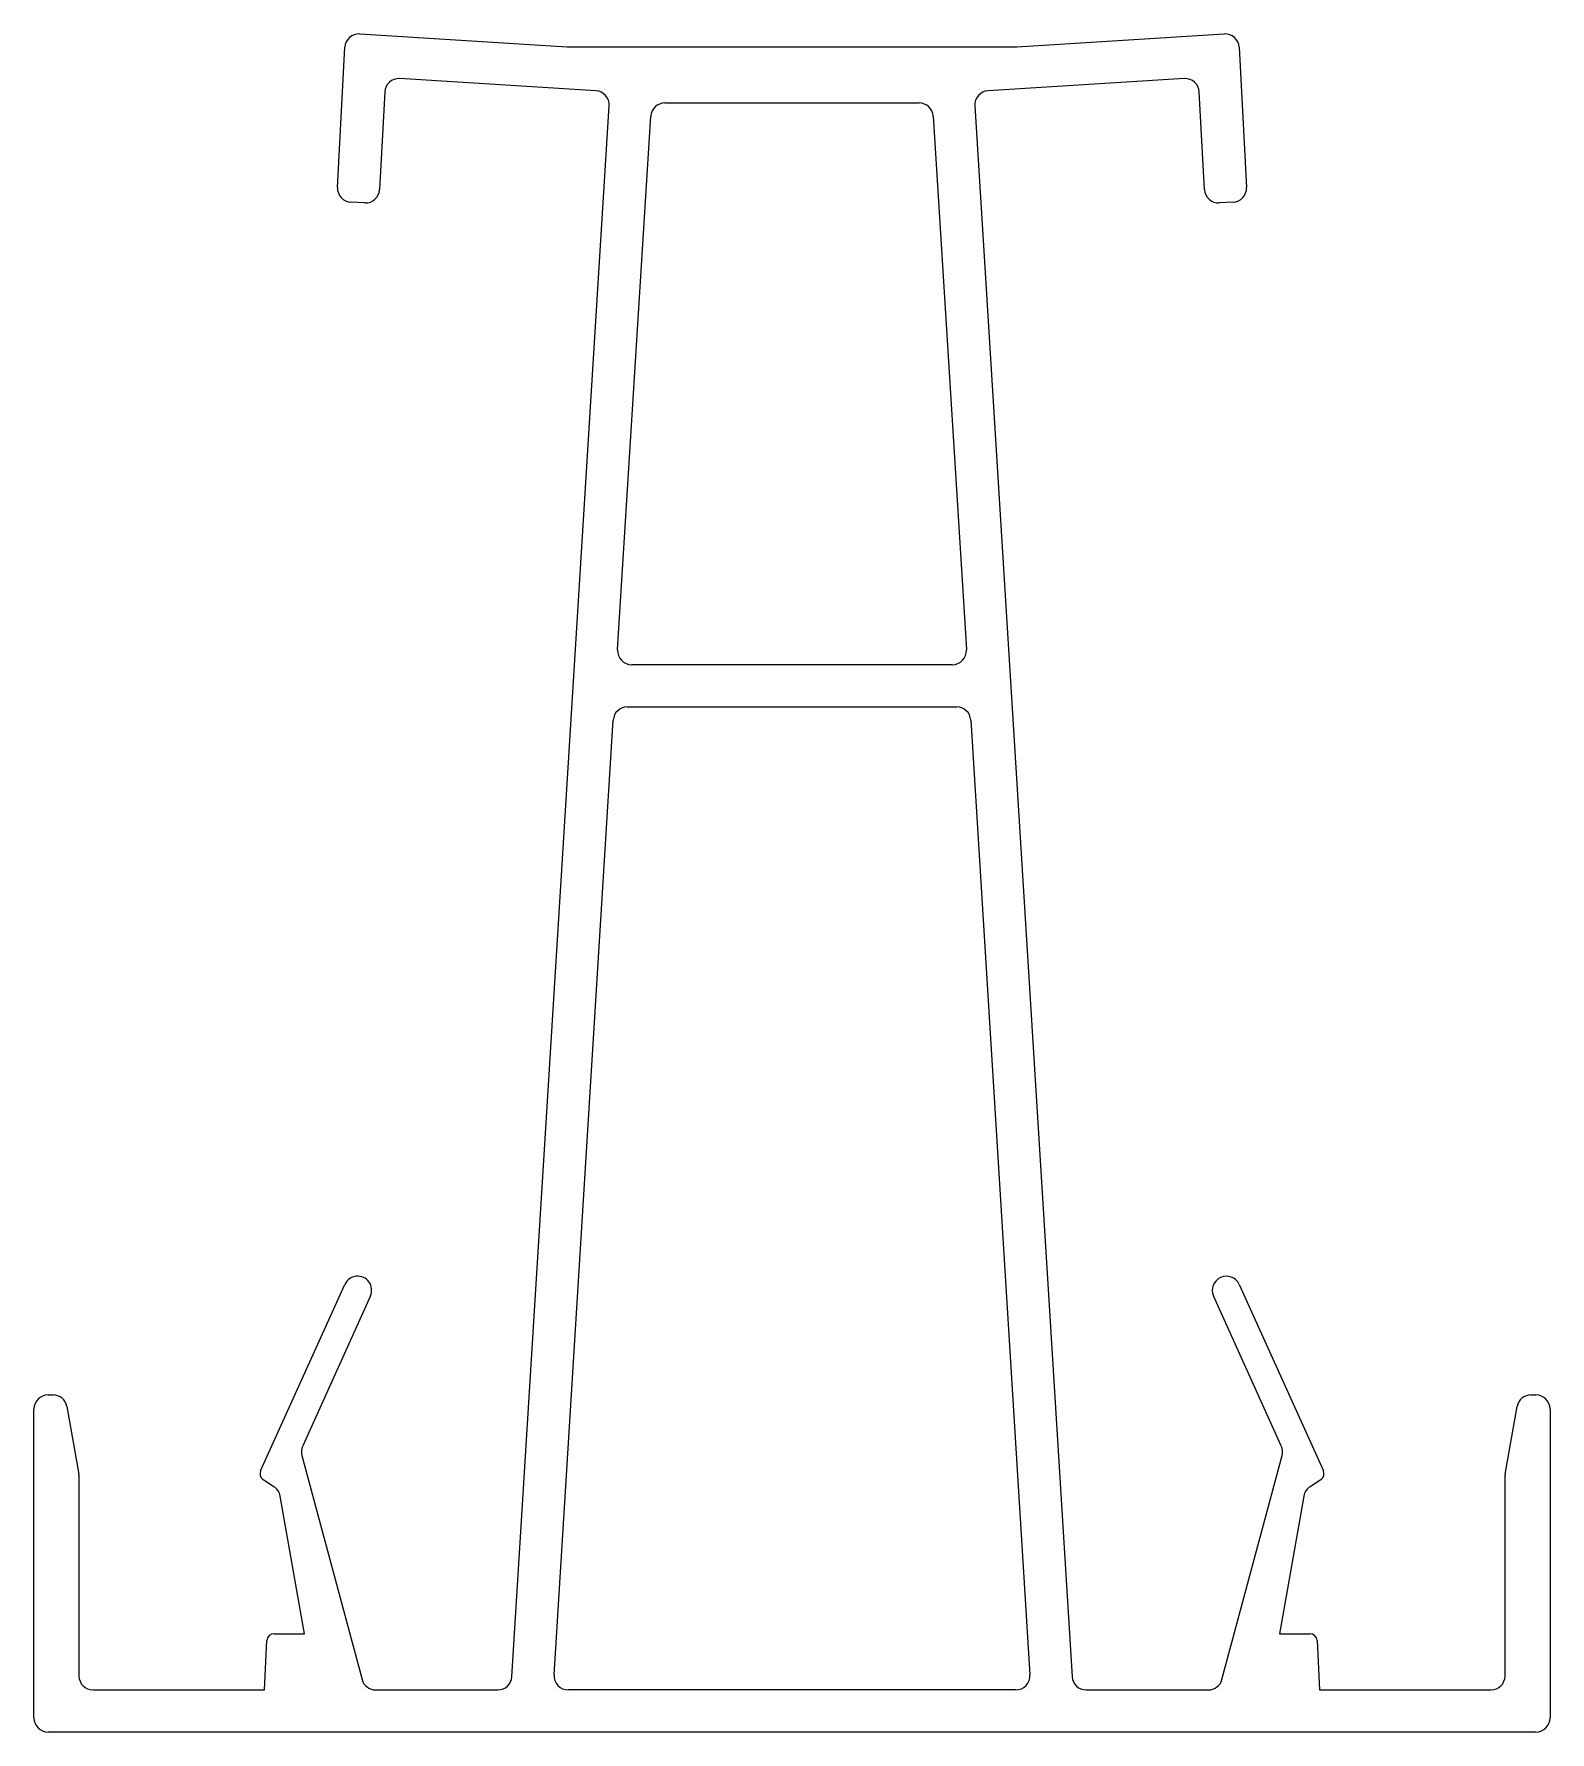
# Model space of a CAD drawing. Extents: x 2507 to 2561, y 1141.4 to 1201.9.
import ezdxf

# ---------------------------------------------------------------- set-up
doc = ezdxf.new("R2010")
doc.units = 0
doc.layers.get('0').update_dxf_attribs({"linetype": 'CONTINUOUS'})

msp = doc.modelspace()

# ---------------------------------------------------------------- linework, layer by layer
for p, q in [((2517.811, 1196.436), (2518.072, 1201.425)), ((2518.602, 1201.898), (2525.986, 1201.441)), ((2525.986, 1201.441), (2541.986, 1201.441)), ((2541.986, 1201.441), (2549.369, 1201.898)), ((2549.9, 1201.425), (2550.161, 1196.436)), ((2527.009, 1199.874), (2520.021, 1200.307)), ((2547.951, 1200.307), (2540.963, 1199.874)), ((2519.491, 1199.834), (2519.309, 1196.358)), ((2548.663, 1196.358), (2548.481, 1199.834)), ((2524.015, 1143.41), (2527.477, 1199.345)), ((2527.781, 1179.972), (2528.957, 1198.972)), ((2529.456, 1199.441), (2538.516, 1199.441)), ((2539.015, 1198.972), (2540.191, 1179.972)), ((2540.495, 1199.345), (2543.957, 1143.41)), ((2518.783, 1195.885), (2518.284, 1195.911)), ((2549.688, 1195.911), (2549.189, 1195.885)), ((2539.692, 1179.441), (2528.28, 1179.441)), ((2528.125, 1177.941), (2539.847, 1177.941)), ((2525.522, 1143.472), (2527.626, 1177.472)), ((2540.346, 1177.472), (2542.45, 1143.472)), ((2515.074, 1150.736), (2518.071, 1157.377)), ((2549.901, 1157.377), (2552.898, 1150.736)), ((2518.982, 1156.966), (2516.572, 1151.625)), ((2551.4, 1151.625), (2548.99, 1156.966)), ((2507.007, 1141.941), (2507.007, 1152.941)), ((2507.507, 1153.441), (2507.688, 1153.441)), ((2508.18, 1153.027), (2508.603, 1150.627)), ((2559.368, 1150.627), (2559.792, 1153.027)), ((2560.284, 1153.441), (2560.465, 1153.441)), ((2560.965, 1152.941), (2560.965, 1141.941)), ((2516.545, 1151.29), (2518.683, 1143.311)), ((2549.289, 1143.311), (2551.427, 1151.29)), ((2508.607, 1150.583), (2508.607, 1143.441)), ((2559.365, 1143.441), (2559.365, 1150.583)), ((2515.549, 1150.175), (2515.166, 1150.424)), ((2552.806, 1150.424), (2552.423, 1150.175)), ((2516.633, 1144.941), (2515.769, 1149.843)), ((2552.203, 1149.843), (2551.338, 1144.938)), ((2515.207, 1142.941), (2515.3, 1144.704)), ((2515.55, 1144.941), (2516.633, 1144.941)), ((2551.338, 1144.938), (2552.422, 1144.938)), ((2552.672, 1144.701), (2552.764, 1142.941)), ((2509.107, 1142.941), (2515.207, 1142.941)), ((2519.166, 1142.941), (2523.516, 1142.941)), ((2541.951, 1142.941), (2526.021, 1142.941)), ((2544.456, 1142.941), (2548.806, 1142.941)), ((2552.764, 1142.941), (2558.865, 1142.941)), ((2560.465, 1141.441), (2507.507, 1141.441))]:
    msp.add_line(p, q)
for centre, radius, start, end in [((2518.572, 1201.399), 0.5, 86.45813, 177), ((2549.4, 1201.399), 0.5, 3, 93.54187), ((2519.99, 1199.808), 0.5, 86.45813, 177), ((2547.982, 1199.808), 0.5, 3, 93.54187), ((2526.978, 1199.375), 0.5, 356.45813, 86.45813), ((2540.994, 1199.375), 0.5, 93.54187, 183.54187), ((2529.456, 1198.941), 0.5, 90, 176.45813), ((2538.516, 1198.941), 0.5, 3.54187, 90), ((2518.31, 1196.41), 0.5, 177, 267), ((2518.809, 1196.384), 0.5, 267, 357), ((2549.162, 1196.384), 0.5, 183, 273), ((2549.662, 1196.41), 0.5, 273, 3), ((2528.28, 1179.941), 0.5, 176.45813, 270), ((2539.692, 1179.941), 0.5, 270, 3.54187), ((2528.125, 1177.441), 0.5, 90, 176.45813), ((2539.847, 1177.441), 0.5, 3.54187, 90), ((2518.526, 1157.171), 0.5, 335.71315, 155.71315), ((2549.445, 1157.171), 0.5, 24.28685, 204.28685), ((2507.507, 1152.941), 0.5, 90, 180), ((2507.688, 1152.941), 0.5, 10, 90), ((2560.284, 1152.941), 0.5, 90, 170), ((2560.465, 1152.941), 0.5, 360, 90), ((2517.028, 1151.419), 0.5, 155.71315, 195), ((2550.944, 1151.419), 0.5, 345, 24.28685), ((2508.357, 1150.583), 0.25, 360, 10), ((2515.302, 1150.633), 0.25, 155.71315, 237), ((2552.67, 1150.633), 0.25, 303, 24.28685), ((2559.615, 1150.583), 0.25, 170, 180), ((2515.277, 1149.756), 0.5, 10, 57), ((2552.695, 1149.756), 0.5, 123, 170), ((2515.55, 1144.691), 0.25, 90, 177), ((2552.422, 1144.688), 0.25, 3, 90), ((2509.107, 1143.441), 0.5, 180, 270), ((2519.166, 1143.441), 0.5, 195, 270), ((2523.516, 1143.441), 0.5, 270, 356.45813), ((2526.021, 1143.441), 0.5, 176.45813, 270), ((2541.951, 1143.441), 0.5, 270, 3.54187), ((2544.456, 1143.441), 0.5, 183.54187, 270), ((2548.806, 1143.441), 0.5, 270, 345), ((2558.865, 1143.441), 0.5, 270, 0), ((2507.507, 1141.941), 0.5, 180, 270), ((2560.465, 1141.941), 0.5, 270, 0)]:
    msp.add_arc(centre, radius, start, end)

doc.saveas('drawing.dxf')
